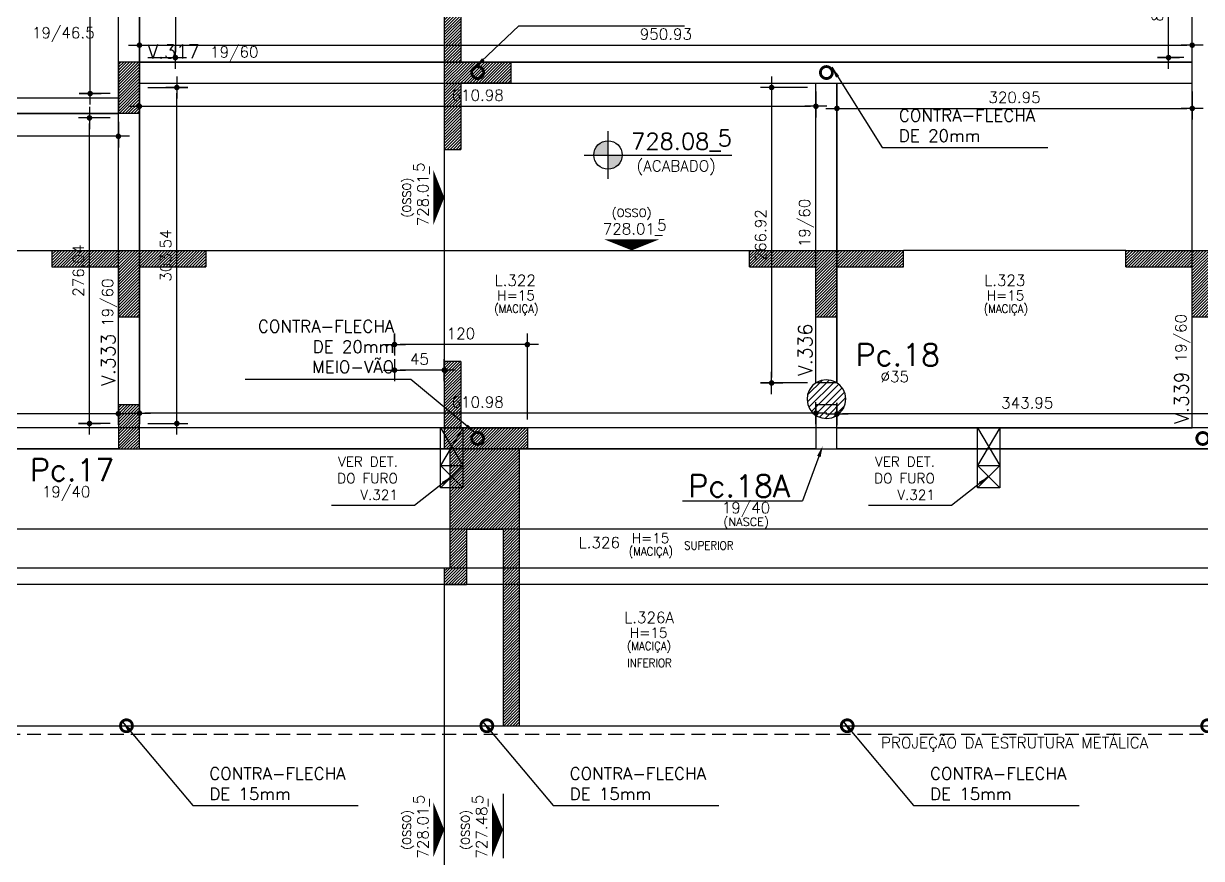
# Model space of a CAD drawing. Header units: inches. Extents: x 0 to 5940, y 0 to 4205.
# Drawn here: x 1864 to 2928, y 805 to 1559 of the extents above; entities that cross this region are included whole.
import ezdxf
from ezdxf.enums import TextEntityAlignment as Align

# ---------------------------------------------------------------- set-up
doc = ezdxf.new("R2010")
doc.units = ezdxf.units.IN
doc.header["$LTSCALE"] = 50
doc.header["$MEASUREMENT"] = 0
doc.linetypes.add('HIDDEN', pattern=[0.375, 0.25, -0.125])
doc.layers.get('0').update_dxf_attribs({"color": 1})
for name, color, linetype in [('___HIDRAULICA', 30, 'Continuous'), ('CONTRA-FLECHA', 152, 'Continuous'), ('CORTE-FORMA', 1, 'Continuous'), ('COTA', 6, 'Continuous'), ('ESTRUTURA METALICA', 80, 'HIDDEN'), ('FO-HACHURA_PILAR-CONT', 252, 'Continuous'), ('FO-HACHURA_PILAR-MORRE', 252, 'Continuous'), ('FO-TEXTO-LAJES', 152, 'Continuous'), ('FO-TEXTO-VIGAS', 3, 'Continuous'), ('NIVEL', 3, 'Continuous'), ('NIVEL-ARQUITETURA', 3, 'Continuous'), ('P-C', 1, 'Continuous'), ('P-M', 7, 'Continuous'), ('P-N', 5, 'Continuous'), ('SETAS', 8, 'Continuous'), ('TEXTO', 3, 'Continuous')]:
    doc.layers.add(name, color=color, linetype=linetype)
doc.layers.add('FO-Textos dos pilares', color=3, linetype='Continuous', lineweight=20)
doc.layers.add('FO-Vigas', color=2, linetype='Continuous', lineweight=30)
doc.styles.add('ROMANS', font='romans.shx')
doc.dimstyles.new('COTA_50', dxfattribs={"dimscale": 5, "dimtxt": 2, "dimasz": 1, "dimexe": 2, "dimexo": 1.5, "dimgap": 1, "dimtad": 1, "dimzin": 12, "dimdsep": 46, "dimtxsty": 'ROMANS', "dimblk1": 'COTA', "dimblk2": 'COTA', "dimsah": 1, "dimcen": -4, "dimdle": 1.5, "dimclrd": 6, "dimclre": 6, "dimclrt": 3, "dimadec": 0, "dimazin": 0, "dimtfac": 1, "dimtofl": 0, "dimtmove": 0, "dimatfit": 3, "dimldrblk": 'COTA', "dimfxl": 1, "dimtolj": 1, "dimtzin": 12, "dimarcsym": 0})
doc.dimstyles.new('NOTA', dxfattribs={"dimscale": 5, "dimtxt": 2, "dimasz": 2, "dimexe": 1.5, "dimexo": 2, "dimgap": 1, "dimtad": 1, "dimdec": 1, "dimzin": 12, "dimdsep": 46, "dimtxsty": 'ROMANS', "dimcen": 0.09, "dimclrd": 8, "dimclre": 8, "dimclrt": 3, "dimadec": 0, "dimazin": 0, "dimtfac": 1, "dimtdec": 1, "dimtofl": 0, "dimtmove": 0, "dimatfit": 3, "dimfxl": 1, "dimtolj": 1, "dimtzin": 12, "dimarcsym": 0})
pattern_1 = [(45, (-10708.8234, 9121.8574), (-1.32582521, 1.32582521), [])]

# ---------------------------------------------------------------- blocks, each defined once
blk = doc.blocks.new('COTA')
at = {"layer": 'COTA'}
for p, q in [((2, 0), (-2, 0)), ((0, -2), (0, 2))]:
    blk.add_line(p, q, dxfattribs=at)
at = {"layer": 'COTA', "const_width": 0.5}
blk.add_lwpolyline([(-0.25, 0, 1), (0.25, 0, 1)], format="xyb", close=True, dxfattribs=at)
blk = doc.blocks.new('*D402')
at = {"color": 6, "lineweight": -2, "transparency": 16777216}
for p, q in [((1605, 1470.2), (1605, 1447.1)), ((1950, 1470.2), (1950, 1447.1)), ((1945, 1457.1), (1610, 1457.1))]:
    blk.add_line(p, q, dxfattribs=at)
at = {"layer": 'Defpoints', "color": 0, "transparency": 16777216}
for p in [(1605, 1477.7), (1950, 1477.7), (1605, 1457.1)]:
    blk.add_point(p, dxfattribs=at)
at = {"color": 6, "lineweight": -2, "transparency": 16777216, "xscale": 5, "yscale": 5, "zscale": 5, "rotation": 180}
blk.add_blockref('COTA', (1605, 1457.1), dxfattribs=at)
at = {"color": 6, "lineweight": -2, "transparency": 16777216, "xscale": 5, "yscale": 5, "zscale": 5}
blk.add_blockref('COTA', (1950, 1457.1), dxfattribs=at)
at = {"color": 3, "transparency": 16777216, "insert": (1777.5, 1467.1), "char_height": 10, "attachment_point": 5, "style": 'ROMANS'}
blk.add_mtext('\\A1;344.97', dxfattribs=at)
blk = doc.blocks.new('*D403')
at = {"color": 6, "lineweight": -2, "transparency": 16777216}
for p, q in [((1969, 1497.7), (1969, 1474.2)), ((2580, 1497.7), (2580, 1474.2)), ((1974, 1484.2), (2575, 1484.2))]:
    blk.add_line(p, q, dxfattribs=at)
at = {"layer": 'Defpoints', "color": 0, "transparency": 16777216}
for p in [(1969, 1505.2), (2580, 1505.2), (2580, 1484.2)]:
    blk.add_point(p, dxfattribs=at)
at = {"color": 6, "lineweight": -2, "transparency": 16777216, "xscale": 5, "yscale": 5, "zscale": 5, "rotation": 180}
blk.add_blockref('COTA', (1969, 1484.2), dxfattribs=at)
at = {"color": 6, "lineweight": -2, "transparency": 16777216, "xscale": 5, "yscale": 5, "zscale": 5}
blk.add_blockref('COTA', (2580, 1484.2), dxfattribs=at)
at = {"color": 3, "transparency": 16777216, "insert": (2274.5, 1494.2), "char_height": 10, "attachment_point": 5, "style": 'ROMANS'}
blk.add_mtext('\\A1;610.98', dxfattribs=at)
blk = doc.blocks.new('*D404')
at = {"color": 6, "lineweight": -2, "transparency": 16777216}
for p, q in [((2599, 1497.7), (2599, 1472.3)), ((2919.9, 1497.7), (2919.9, 1472.3)), ((2604, 1482.3), (2914.9, 1482.3))]:
    blk.add_line(p, q, dxfattribs=at)
at = {"layer": 'Defpoints', "color": 0, "transparency": 16777216}
for p in [(2599, 1505.2), (2919.9, 1505.2), (2919.9, 1482.3)]:
    blk.add_point(p, dxfattribs=at)
at = {"color": 6, "lineweight": -2, "transparency": 16777216, "xscale": 5, "yscale": 5, "zscale": 5, "rotation": 180}
blk.add_blockref('COTA', (2599, 1482.3), dxfattribs=at)
at = {"color": 6, "lineweight": -2, "transparency": 16777216, "xscale": 5, "yscale": 5, "zscale": 5}
blk.add_blockref('COTA', (2919.9, 1482.3), dxfattribs=at)
at = {"color": 3, "transparency": 16777216, "insert": (2759.4, 1492.3), "char_height": 10, "attachment_point": 5, "style": 'ROMANS'}
blk.add_mtext('\\A1;320.95', dxfattribs=at)
blk = doc.blocks.new('*D405')
at = {"color": 6, "lineweight": -2, "transparency": 16777216}
for p, q in [((1969, 1531.7), (1969, 1549.4)), ((2919.9, 1531.7), (2919.9, 1549.4)), ((1974, 1539.4), (2914.9, 1539.4))]:
    blk.add_line(p, q, dxfattribs=at)
at = {"layer": 'Defpoints', "color": 0, "transparency": 16777216}
for p in [(2919.9, 1539.4), (1969, 1524.2), (2919.9, 1524.2)]:
    blk.add_point(p, dxfattribs=at)
at = {"color": 6, "lineweight": -2, "transparency": 16777216, "xscale": 5, "yscale": 5, "zscale": 5, "rotation": 180}
blk.add_blockref('COTA', (1969, 1539.4), dxfattribs=at)
at = {"color": 6, "lineweight": -2, "transparency": 16777216, "xscale": 5, "yscale": 5, "zscale": 5}
blk.add_blockref('COTA', (2919.9, 1539.4), dxfattribs=at)
at = {"color": 3, "transparency": 16777216, "insert": (2444.5, 1549.4), "char_height": 10, "attachment_point": 5, "style": 'ROMANS'}
blk.add_mtext('\\A1;950.93', dxfattribs=at)
blk = doc.blocks.new('*D414')
at = {"color": 6, "lineweight": -2, "transparency": 16777216}
for p, q in [((2599, 1201.2), (2599, 1216.3)), ((2942.9, 1207.8), (2942.9, 1216.3)), ((2937.9, 1206.3), (2604, 1206.3))]:
    blk.add_line(p, q, dxfattribs=at)
at = {"layer": 'Defpoints', "color": 0, "transparency": 16777216}
for p in [(2599, 1206.3), (2599, 1193.7), (2942.9, 1200.3)]:
    blk.add_point(p, dxfattribs=at)
at = {"color": 6, "lineweight": -2, "transparency": 16777216, "xscale": 5, "yscale": 5, "zscale": 5, "rotation": 180}
blk.add_blockref('COTA', (2599, 1206.3), dxfattribs=at)
at = {"color": 6, "lineweight": -2, "transparency": 16777216, "xscale": 5, "yscale": 5, "zscale": 5}
blk.add_blockref('COTA', (2942.9, 1206.3), dxfattribs=at)
at = {"color": 3, "transparency": 16777216, "insert": (2770.9, 1216.3), "char_height": 10, "attachment_point": 5, "style": 'ROMANS'}
blk.add_mtext('\\A1;343.95', dxfattribs=at)
blk = doc.blocks.new('*D415')
at = {"color": 6, "lineweight": -2, "transparency": 16777216}
for p, q in [((1969, 1201.2), (1969, 1217)), ((2580, 1201.2), (2580, 1217)), ((2575, 1207), (1974, 1207))]:
    blk.add_line(p, q, dxfattribs=at)
at = {"layer": 'Defpoints', "color": 0, "transparency": 16777216}
for p in [(1969, 1207), (1969, 1193.7), (2580, 1193.7)]:
    blk.add_point(p, dxfattribs=at)
at = {"color": 6, "lineweight": -2, "transparency": 16777216, "xscale": 5, "yscale": 5, "zscale": 5, "rotation": 180}
blk.add_blockref('COTA', (1969, 1207), dxfattribs=at)
at = {"color": 6, "lineweight": -2, "transparency": 16777216, "xscale": 5, "yscale": 5, "zscale": 5}
blk.add_blockref('COTA', (2580, 1207), dxfattribs=at)
at = {"color": 3, "transparency": 16777216, "insert": (2274.5, 1217), "char_height": 10, "attachment_point": 5, "style": 'ROMANS'}
blk.add_mtext('\\A1;610.98', dxfattribs=at)
blk = doc.blocks.new('*D416')
at = {"color": 6, "lineweight": -2, "transparency": 16777216}
for p, q in [((1605, 1201.2), (1605, 1216.5)), ((1950, 1201.2), (1950, 1216.5)), ((1945, 1206.5), (1610, 1206.5))]:
    blk.add_line(p, q, dxfattribs=at)
at = {"layer": 'Defpoints', "color": 0, "transparency": 16777216}
for p in [(1605, 1206.5), (1605, 1193.7), (1950, 1193.7)]:
    blk.add_point(p, dxfattribs=at)
at = {"color": 6, "lineweight": -2, "transparency": 16777216, "xscale": 5, "yscale": 5, "zscale": 5, "rotation": 180}
blk.add_blockref('COTA', (1605, 1206.5), dxfattribs=at)
at = {"color": 6, "lineweight": -2, "transparency": 16777216, "xscale": 5, "yscale": 5, "zscale": 5}
blk.add_blockref('COTA', (1950, 1206.5), dxfattribs=at)
at = {"color": 3, "transparency": 16777216, "insert": (1777.5, 1216.5), "char_height": 10, "attachment_point": 5, "style": 'ROMANS'}
blk.add_mtext('\\A1;344.97', dxfattribs=at)
blk = doc.blocks.new('*D431')
at = {"color": 6, "lineweight": -2, "transparency": 16777216}
for p, q in [((2199.4, 1261.2), (2199.4, 1279)), ((2319.4, 1201.2), (2319.4, 1279)), ((2314.4, 1269), (2204.4, 1269))]:
    blk.add_line(p, q, dxfattribs=at)
at = {"layer": 'Defpoints', "color": 0, "transparency": 16777216}
for p in [(2199.4, 1269), (2199.4, 1253.7), (2319.4, 1193.7)]:
    blk.add_point(p, dxfattribs=at)
at = {"color": 6, "lineweight": -2, "transparency": 16777216, "xscale": 5, "yscale": 5, "zscale": 5, "rotation": 180}
blk.add_blockref('COTA', (2199.4, 1269), dxfattribs=at)
at = {"color": 6, "lineweight": -2, "transparency": 16777216, "xscale": 5, "yscale": 5, "zscale": 5}
blk.add_blockref('COTA', (2319.4, 1269), dxfattribs=at)
at = {"color": 3, "transparency": 16777216, "insert": (2259.4, 1279), "char_height": 10, "attachment_point": 5, "style": 'ROMANS'}
blk.add_mtext('\\A1;120', dxfattribs=at)
blk = doc.blocks.new('*D432')
at = {"color": 6, "lineweight": -2, "transparency": 16777216}
for p, q in [((2199.4, 1251.5), (2199.4, 1235.9)), ((2239.4, 1245.9), (2204.4, 1245.9)), ((2244.4, 1246.2), (2244.4, 1235.9))]:
    blk.add_line(p, q, dxfattribs=at)
at = {"layer": 'Defpoints', "color": 0, "transparency": 16777216}
for p in [(2199.4, 1259), (2199.4, 1245.9), (2244.4, 1253.7)]:
    blk.add_point(p, dxfattribs=at)
at = {"color": 6, "lineweight": -2, "transparency": 16777216, "xscale": 5, "yscale": 5, "zscale": 5, "rotation": 180}
blk.add_blockref('COTA', (2199.4, 1245.9), dxfattribs=at)
at = {"color": 6, "lineweight": -2, "transparency": 16777216, "xscale": 5, "yscale": 5, "zscale": 5}
blk.add_blockref('COTA', (2244.4, 1245.9), dxfattribs=at)
at = {"color": 3, "transparency": 16777216, "insert": (2221.9, 1255.9), "char_height": 10, "attachment_point": 5, "style": 'ROMANS'}
blk.add_mtext('\\A1;45', dxfattribs=at)
blk = doc.blocks.new('*D439')
at = {"color": 6, "lineweight": -2, "transparency": 16777216}
for p, q in [((1942.5, 1785.2), (1914.5, 1785.2)), ((1924.5, 1500.7), (1924.5, 1780.2)), ((1942.5, 1495.7), (1914.5, 1495.7))]:
    blk.add_line(p, q, dxfattribs=at)
at = {"layer": 'Defpoints', "color": 0, "transparency": 16777216}
for p in [(1924.5, 1785.2), (1950, 1785.2), (1950, 1495.7)]:
    blk.add_point(p, dxfattribs=at)
at = {"color": 6, "lineweight": -2, "transparency": 16777216, "xscale": 5, "yscale": 5, "zscale": 5}
for p, rotation in [((1924.5, 1785.2), 90), ((1924.5, 1495.7), 270)]:
    blk.add_blockref('COTA', p, dxfattribs=dict(at, rotation=rotation))
at = {"color": 3, "transparency": 16777216, "insert": (1914.5, 1640.5), "char_height": 10, "attachment_point": 5, "rotation": 90, "style": 'ROMANS'}
blk.add_mtext('\\A1;289.5', dxfattribs=at)
blk = doc.blocks.new('*D440')
at = {"color": 6, "lineweight": -2, "transparency": 16777216}
for p, q in [((1942.5, 1473.7), (1913.9, 1473.7)), ((1923.9, 1202.7), (1923.9, 1468.7)), ((1942.5, 1197.7), (1913.9, 1197.7))]:
    blk.add_line(p, q, dxfattribs=at)
at = {"layer": 'Defpoints', "color": 0, "transparency": 16777216}
for p in [(1923.9, 1473.7), (1950, 1473.7), (1950, 1197.7)]:
    blk.add_point(p, dxfattribs=at)
at = {"color": 6, "lineweight": -2, "transparency": 16777216, "xscale": 5, "yscale": 5, "zscale": 5}
for p, rotation in [((1923.9, 1473.7), 90), ((1923.9, 1197.7), 270)]:
    blk.add_blockref('COTA', p, dxfattribs=dict(at, rotation=rotation))
at = {"color": 3, "transparency": 16777216, "insert": (1913.9, 1335.7), "char_height": 10, "attachment_point": 5, "rotation": 90, "style": 'ROMANS'}
blk.add_mtext('\\A1;276.04', dxfattribs=at)
blk = doc.blocks.new('*D441')
at = {"color": 6, "lineweight": -2, "transparency": 16777216}
for p, q in [((1976.5, 1501.2), (2012.8, 1501.2)), ((2002.8, 1202.7), (2002.8, 1496.2)), ((1976.5, 1197.7), (2012.8, 1197.7))]:
    blk.add_line(p, q, dxfattribs=at)
at = {"layer": 'Defpoints', "color": 0, "transparency": 16777216}
for p in [(1969, 1501.2), (2002.8, 1501.2), (1969, 1197.7)]:
    blk.add_point(p, dxfattribs=at)
at = {"color": 6, "lineweight": -2, "transparency": 16777216, "xscale": 5, "yscale": 5, "zscale": 5}
for p, rotation in [((2002.8, 1501.2), 90), ((2002.8, 1197.7), 270)]:
    blk.add_blockref('COTA', p, dxfattribs=dict(at, rotation=rotation))
at = {"color": 3, "transparency": 16777216, "insert": (1992.8, 1349.4), "char_height": 10, "attachment_point": 5, "rotation": 90, "style": 'ROMANS'}
blk.add_mtext('\\A1;303.54', dxfattribs=at)
blk = doc.blocks.new('*D442')
at = {"color": 6, "lineweight": -2, "transparency": 16777216}
for p, q in [((1976.5, 1661.7), (2011.5, 1661.7)), ((2001.5, 1656.7), (2001.5, 1533.2)), ((1976.5, 1528.2), (2011.5, 1528.2))]:
    blk.add_line(p, q, dxfattribs=at)
at = {"layer": 'Defpoints', "color": 0, "transparency": 16777216}
for p in [(1969, 1661.7), (1969, 1528.2), (2001.5, 1528.2)]:
    blk.add_point(p, dxfattribs=at)
at = {"color": 6, "lineweight": -2, "transparency": 16777216, "xscale": 5, "yscale": 5, "zscale": 5}
for p, rotation in [((2001.5, 1661.7), 90), ((2001.5, 1528.2), 270)]:
    blk.add_blockref('COTA', p, dxfattribs=dict(at, rotation=rotation))
at = {"color": 3, "transparency": 16777216, "insert": (1991.5, 1595), "char_height": 10, "attachment_point": 5, "rotation": 90, "style": 'ROMANS'}
blk.add_mtext('\\A1;133.5', dxfattribs=at)
blk = doc.blocks.new('*D449')
at = {"color": 6, "lineweight": -2, "transparency": 16777216}
for p, q in [((2572.5, 1501.2), (2530, 1501.2)), ((2540, 1496.2), (2540, 1239.3)), ((2572.5, 1234.3), (2530, 1234.3))]:
    blk.add_line(p, q, dxfattribs=at)
at = {"layer": 'Defpoints', "color": 0, "transparency": 16777216}
for p in [(2580, 1501.2), (2540, 1234.3), (2580, 1234.3)]:
    blk.add_point(p, dxfattribs=at)
at = {"color": 6, "lineweight": -2, "transparency": 16777216, "xscale": 5, "yscale": 5, "zscale": 5}
for p, rotation in [((2540, 1501.2), 90), ((2540, 1234.3), 270)]:
    blk.add_blockref('COTA', p, dxfattribs=dict(at, rotation=rotation))
at = {"color": 3, "transparency": 16777216, "insert": (2530, 1367.7), "char_height": 10, "attachment_point": 5, "rotation": 90, "style": 'ROMANS'}
blk.add_mtext('\\A1;266.92', dxfattribs=at)
blk = doc.blocks.new('*D453')
at = {"color": 6, "lineweight": -2, "transparency": 16777216}
for p, q in [((2912.4, 1610.2), (2888.5, 1610.2)), ((2898.5, 1533.2), (2898.5, 1605.2)), ((2912.4, 1528.2), (2888.5, 1528.2))]:
    blk.add_line(p, q, dxfattribs=at)
at = {"layer": 'Defpoints', "color": 0, "transparency": 16777216}
for p in [(2898.5, 1610.2), (2919.9, 1610.2), (2919.9, 1528.2)]:
    blk.add_point(p, dxfattribs=at)
at = {"color": 6, "lineweight": -2, "transparency": 16777216, "xscale": 5, "yscale": 5, "zscale": 5}
for p, rotation in [((2898.5, 1610.2), 90), ((2898.5, 1528.2), 270)]:
    blk.add_blockref('COTA', p, dxfattribs=dict(at, rotation=rotation))
at = {"color": 3, "transparency": 16777216, "insert": (2888.5, 1569.2), "char_height": 10, "attachment_point": 5, "rotation": 90, "style": 'ROMANS'}
blk.add_mtext('\\A1;82', dxfattribs=at)

msp = doc.modelspace()

# ---------------------------------------------------------------- hatches: boundary and pattern name
at = {"layer": 'CORTE-FORMA'}
h = msp.add_hatch(dxfattribs=at)
h.set_pattern_fill('ANSI31', color=70, scale=15)
h.set_pattern_definition(pattern_1)
h.paths.add_polyline_path([(2304.4, 1505.207), (2259.4, 1505.207), (2259.4, 1445.207), (2244.4, 1445.207), (2244.4, 1584.207), (2259.4, 1584.207), (2259.4, 1524.207), (2304.4, 1524.207)])
h = msp.add_hatch(dxfattribs=at)
h.set_pattern_fill('ANSI31', color=70, scale=15)
h.set_pattern_definition([(45, (-4121.7386, 9121.8574), (-1.3258252, 1.3258252), [])])
h.paths.add_polyline_path([(1968.991, 1339.082), (1968.991, 1294.082), (1949.991, 1294.082), (1949.991, 1339.082), (1889.991, 1339.082), (1889.991, 1354.082), (2028.991, 1354.082), (2028.991, 1339.082)])
h = msp.add_hatch(dxfattribs=at)
h.set_pattern_fill('ANSI31', color=70, scale=15)
h.set_pattern_definition(pattern_1)
h.paths.add_polyline_path([(2598.974, 1339.082), (2658.974, 1339.082), (2658.974, 1354.082), (2519.974, 1354.082), (2519.974, 1339.082), (2579.974, 1339.082), (2579.974, 1294.082), (2598.974, 1294.082)])
h = msp.add_hatch(dxfattribs=at)
h.set_pattern_fill('ANSI31', color=70, scale=15)
h.set_pattern_definition(pattern_1)
h.paths.add_polyline_path([(2938.924, 1294.082), (2938.924, 1339.082), (2998.924, 1339.082), (2998.924, 1354.082), (2859.924, 1354.082), (2859.924, 1339.082), (2919.924, 1339.082), (2919.924, 1294.082)])
h = msp.add_hatch(dxfattribs=at)
h.set_pattern_fill('ANSI31', color=70, scale=15)
h.paths.add_polyline_path([(2244.4, 1052.17), (2264.4, 1052.17), (2264.4, 1102.17), (2297.4, 1102.17), (2297.4, 924.672), (2312.4, 924.672), (2312.4, 1174.67), (2319.4, 1174.67), (2319.4, 1193.67), (2259.4, 1193.67), (2259.4, 1253.67), (2244.4, 1253.67), (2244.4, 1174.67), (2249.4, 1174.67), (2249.4, 1072.17), (2249.4, 1067.17), (2244.4, 1067.17)])
at = {"layer": 'FO-HACHURA_PILAR-CONT'}
h = msp.add_hatch(dxfattribs=at)
h.set_pattern_fill('ANSI31', color=256, scale=15)
h.set_pattern_definition(pattern_1)
h.paths.add_polyline_path([(1949.991, 1524.207), (1949.991, 1477.707), (1968.991, 1477.707), (1968.991, 1524.207)])
h = msp.add_hatch(dxfattribs=at)
h.set_pattern_fill('ANSI31', color=256, scale=15)
h.set_pattern_definition(pattern_1)
h.paths.add_polyline_path([(1968.991, 1214.67), (1959.491, 1214.67), (1949.991, 1214.67), (1949.991, 1194.67), (1949.991, 1174.67), (1959.491, 1174.67), (1968.991, 1174.67), (1968.991, 1194.67)])
at = {"layer": 'FO-HACHURA_PILAR-MORRE'}
h = msp.add_hatch(dxfattribs=at)
h.set_pattern_fill('ANSI31', color=256, scale=35)
h.set_pattern_definition([(45, (-10928.0438, 9136.8574), (-3.0935922, 3.0935922), [])])
h.paths.add_polyline_path([(2572.009, 1219.463), (2572.669, 1214.942), (2574.476, 1210.746), (2577.307, 1207.161), (2580.97, 1204.431), (2585.215, 1202.742), (2589.752, 1202.209), (2594.273, 1202.868), (2598.468, 1204.675), (2602.054, 1207.507), (2604.784, 1211.169), (2606.473, 1215.414), (2607.006, 1219.951), (2606.346, 1224.472), (2604.539, 1228.668), (2601.708, 1232.253), (2598.045, 1234.983), (2593.801, 1236.672), (2589.263, 1237.205), (2584.743, 1236.546), (2580.547, 1234.739), (2576.962, 1231.907), (2574.232, 1228.244), (2572.542, 1224)])
at = {"layer": 'NIVEL-ARQUITETURA'}
h = msp.add_hatch(color=1, dxfattribs=at)
h.paths.add_polyline_path([(2404.078, 1435.31), (2405.054, 1440.218), (2392.229, 1440.218), (2392.229, 1431.289), (2397.549, 1428.644), (2401.298, 1431.149)])
h.paths.add_polyline_path([(2392.229, 1431.289), (2392.229, 1427.393), (2397.137, 1428.369), (2397.549, 1428.644)])
h.paths.add_polyline_path([(2392.229, 1453.043), (2387.321, 1452.067), (2383.161, 1449.287), (2380.38, 1445.126), (2379.404, 1440.218), (2392.229, 1440.218)])

# ---------------------------------------------------------------- linework, layer by layer
for points in [[(1949.991, 1785.207), (1968.991, 1785.207), (1968.991, 1214.67), (1949.991, 1214.67)], [(2919.924, 1610.207), (2938.924, 1610.207), (2938.924, 1193.67), (2919.924, 1193.67)], [(1968.991, 1505.207), (2919.924, 1505.207), (2919.924, 1524.207), (1968.991, 1524.207)], [(2598.974, 1234.29), (2579.974, 1234.29), (2579.974, 1505.207), (2598.974, 1505.207)], [(1605.024, 1477.707), (1949.991, 1477.707), (1949.991, 1491.707), (1605.024, 1491.707)], [(1605.024, 1174.67), (3885.491, 1174.67), (3885.491, 1193.67), (1605.024, 1193.67)]]:
    msp.add_lwpolyline(points, close=True)
at = {"layer": '___HIDRAULICA'}
for p, q in [((2241.024, 1193.67), (2261.024, 1193.67)), ((2241.024, 1159.707), (2241.024, 1193.67)), ((2261.024, 1193.67), (2261.024, 1159.707)), ((2726.024, 1193.67), (2746.024, 1193.67)), ((2726.024, 1159.707), (2726.024, 1193.67)), ((2746.024, 1193.67), (2746.024, 1159.707)), ((2241.024, 1139.707), (2241.024, 1159.707)), ((2241.024, 1159.707), (2261.024, 1159.707)), ((2261.024, 1159.707), (2261.024, 1139.707)), ((2726.024, 1139.707), (2726.024, 1159.707)), ((2726.024, 1159.707), (2746.024, 1159.707)), ((2746.024, 1159.707), (2746.024, 1139.707)), ((2261.024, 1139.707), (2241.024, 1139.707)), ((2746.024, 1139.707), (2726.024, 1139.707))]:
    msp.add_line(p, q, dxfattribs=at)
at = {"layer": '___HIDRAULICA', "color": 252}
for p, q in [((2241.024, 1193.67), (2261.024, 1159.707)), ((2261.024, 1193.67), (2241.024, 1159.707)), ((2726.024, 1193.67), (2746.024, 1159.707)), ((2746.024, 1193.67), (2726.024, 1159.707)), ((2241.024, 1159.707), (2261.024, 1139.707)), ((2261.024, 1159.707), (2241.024, 1139.707)), ((2726.024, 1159.707), (2746.024, 1139.707)), ((2746.024, 1159.707), (2726.024, 1139.707))]:
    msp.add_line(p, q, dxfattribs=at)
at = {"layer": 'CONTRA-FLECHA', "linetype": 'Continuous', "const_width": 2.56}
for points in [[(2270.664, 1510.889, 1), (2278.301, 1518.525, 1)], [(2585.656, 1510.889, 1), (2593.293, 1518.525, 1)], [(2270.664, 1180.352, 1), (2278.301, 1187.988, 1)], [(2925.606, 1180.352, 1), (2933.243, 1187.988, 1)]]:
    msp.add_lwpolyline(points, format="xyb", close=True, dxfattribs=at)
at = {"layer": 'CONTRA-FLECHA', "color": 90, "linetype": 'Continuous', "const_width": 2.56}
for points in [[(1953.477, 920.854, 1), (1961.114, 928.491, 1)], [(2278.983, 920.854, 1), (2286.62, 928.491, 1)], [(2604.489, 920.854, 1), (2612.126, 928.491, 1)], [(2929.996, 920.854, 1), (2937.632, 928.491, 1)]]:
    msp.add_lwpolyline(points, format="xyb", close=True, dxfattribs=at)
at = {"layer": 'CORTE-FORMA'}
for p, q in [((2244.4, 1584.207), (2244.4, 1445.207)), ((2259.4, 1584.207), (2259.4, 1524.207)), ((2304.4, 1524.207), (2259.4, 1524.207)), ((2304.4, 1524.207), (2304.4, 1505.207)), ((2259.4, 1505.207), (2259.4, 1445.207)), ((2304.4, 1505.207), (2259.4, 1505.207)), ((1889.991, 1354.082), (2028.991, 1354.082)), ((2519.974, 1354.082), (2658.974, 1354.082)), ((2859.924, 1354.082), (2998.924, 1354.082)), ((1889.991, 1339.082), (1949.991, 1339.082)), ((1949.991, 1339.082), (1949.991, 1294.082)), ((1968.991, 1339.082), (2028.991, 1339.082)), ((1968.991, 1339.082), (1968.991, 1294.082)), ((2519.974, 1339.082), (2579.974, 1339.082)), ((2579.974, 1294.082), (2579.974, 1339.082)), ((2598.974, 1339.082), (2658.974, 1339.082)), ((2598.974, 1294.082), (2598.974, 1339.082)), ((2859.924, 1339.082), (2919.924, 1339.082)), ((2919.924, 1294.082), (2919.924, 1339.082)), ((1949.991, 1294.082), (1968.991, 1294.082)), ((2579.974, 1294.082), (2598.974, 1294.082)), ((2919.924, 1294.082), (2938.924, 1294.082)), ((2244.4, 1253.67), (2244.4, 1174.67)), ((2259.4, 1253.67), (2259.4, 1193.67)), ((2259.4, 1193.67), (2319.4, 1193.67)), ((2319.4, 1193.67), (2319.4, 1174.67)), ((2244.4, 1174.67), (2249.4, 1174.67)), ((2249.4, 1174.67), (2249.4, 1067.17)), ((2312.4, 924.672), (2312.4, 1174.67)), ((2312.4, 1174.67), (2319.4, 1174.67)), ((2264.4, 1102.17), (2297.4, 1102.17)), ((2264.4, 1102.17), (2264.4, 1052.17)), ((2297.4, 1102.17), (2297.4, 924.672)), ((2244.4, 1067.17), (2244.4, 1052.17)), ((2249.4, 1067.17), (2244.4, 1067.17)), ((2244.4, 1052.17), (2264.4, 1052.17)), ((2297.4, 924.672), (2312.4, 924.672))]:
    msp.add_line(p, q, dxfattribs=at)
at = {"layer": 'CORTE-FORMA', "color": 70}
for p, q in [((2244.4, 1445.207), (2259.4, 1445.207)), ((1889.991, 1354.082), (1889.991, 1339.082)), ((2028.991, 1354.082), (2028.991, 1339.082)), ((2519.974, 1339.082), (2519.974, 1354.082)), ((2658.974, 1339.082), (2658.974, 1354.082)), ((2859.924, 1339.082), (2859.924, 1354.082)), ((2259.4, 1253.67), (2244.4, 1253.67))]:
    msp.add_line(p, q, dxfattribs=at)
at = {"layer": 'CORTE-FORMA', "color": 8}
for p, q in [((2244.4, 1445.207), (2244.4, 1253.67)), ((1831.539, 1354.082), (1889.991, 1354.082)), ((2028.991, 1354.082), (2519.974, 1354.082)), ((2859.924, 1354.082), (2658.974, 1354.082)), ((2244.4, 1052.17), (2244.4, 700.832))]:
    msp.add_line(p, q, dxfattribs=at)
at = {"layer": 'COTA', "color": 8}
for p in [(2582.685, 1167.948), (2459.408, 1127.87)]:
    msp.add_line(p, (2567.936, 1127.87), dxfattribs=at)
at = {"layer": 'COTA'}
msp.add_line((2297.4, 863.215), (2297.4, 804.967), dxfattribs=at)
at = {"layer": 'COTA', "color": 8}
msp.add_solid([(2584.249, 1167.372), (2586.139, 1177.332), (2581.121, 1168.523)], dxfattribs=at)
at = {"layer": 'ESTRUTURA METALICA', "linetype": 'HIDDEN'}
msp.add_line((1605.024, 917.172), (3289.454, 917.172), dxfattribs=at)
msp.add_line((1605.024, 917.172), (3289.454, 917.172), dxfattribs=at)
at = {"layer": 'FO-Vigas'}
for p, q in [((1949.991, 1524.207), (1949.991, 1785.207)), ((1968.991, 1524.207), (1968.991, 1665.707)), ((2919.924, 1524.207), (2919.924, 1610.207)), ((1968.991, 1524.207), (2919.924, 1524.207)), ((1968.991, 1505.207), (2579.974, 1505.207)), ((2579.974, 1234.287), (2579.974, 1505.207)), ((2598.974, 1234.29), (2598.974, 1505.207)), ((2598.974, 1505.207), (2919.924, 1505.207)), ((2919.924, 1193.67), (2919.924, 1505.207)), ((1949.991, 1491.707), (1605.024, 1491.707)), ((1949.991, 1477.707), (1605.024, 1477.707)), ((1949.991, 1214.67), (1949.991, 1477.707)), ((1968.991, 1214.67), (1968.991, 1477.707)), ((1949.991, 1193.67), (1605.024, 1193.67)), ((2579.974, 1193.67), (1968.991, 1193.67)), ((2598.974, 1193.67), (2919.924, 1193.67)), ((1949.991, 1174.67), (1605.024, 1174.67)), ((2579.974, 1174.67), (1968.991, 1174.67)), ((3289.99, 1174.67), (2598.974, 1174.67)), ((3706.024, 1102.17), (1585.024, 1102.17)), ((3706.024, 1067.17), (1585.024, 1067.17)), ((3725.024, 1052.17), (1566.024, 1052.17)), ((1607.024, 924.672), (3328.991, 924.672))]:
    msp.add_line(p, q, dxfattribs=at)
at = {"layer": 'NIVEL', "color": 1}
for points in [[(2244.4, 1401.859, 0, 50, 0), (2234.4, 1401.859, 50, 50, 0)], [(2413.611, 1354.082, 0, 50, 0), (2413.611, 1364.082, 50, 50, 0)], [(2244.4, 830.756, 0, 50, 0), (2234.4, 830.756, 50, 50, 0)], [(2297.4, 830.756, 0, 50, 0), (2287.4, 830.756, 50, 50, 0)], [(2537.082, 776.802, 0, 50, 0), (2537.082, 786.802, 50, 50, 0)]]:
    msp.add_lwpolyline(points, format="xyseb", dxfattribs=at)
at = {"layer": 'NIVEL-ARQUITETURA', "color": 1}
for p, q in [((2392.229, 1461.76), (2392.229, 1418.675)), ((2370.687, 1440.218), (2504.102, 1440.218))]:
    msp.add_line(p, q, dxfattribs=at)
msp.add_circle((2392.229, 1440.218), 12.825, dxfattribs=at)
at = {"layer": 'P-C'}
for p, q in [((1968.991, 1524.207), (1949.991, 1524.207)), ((1949.991, 1524.207), (1949.991, 1477.707)), ((1968.991, 1477.707), (1968.991, 1524.207)), ((1968.991, 1477.707), (1949.991, 1477.707))]:
    msp.add_line(p, q, dxfattribs=at)
msp.add_lwpolyline([(1968.991, 1214.67), (1959.491, 1214.67), (1949.991, 1214.67), (1949.991, 1194.67), (1949.991, 1174.67), (1959.491, 1174.67), (1968.991, 1174.67), (1968.991, 1194.67), (1968.991, 1214.67)], close=True, dxfattribs=at)
at = {"layer": 'P-M'}
msp.add_lwpolyline([(2589.752, 1202.209), (2594.273, 1202.868), (2598.468, 1204.675), (2602.054, 1207.507), (2604.784, 1211.169), (2606.473, 1215.414), (2607.006, 1219.951), (2606.346, 1224.472), (2604.539, 1228.668), (2601.708, 1232.253), (2598.045, 1234.983), (2593.801, 1236.672), (2589.263, 1237.205), (2584.743, 1236.546), (2580.547, 1234.739), (2576.962, 1231.907), (2574.232, 1228.244), (2572.542, 1224), (2572.009, 1219.463), (2572.669, 1214.942), (2574.476, 1210.746), (2577.307, 1207.161), (2580.97, 1204.431), (2585.215, 1202.742), (2589.752, 1202.209)], close=True, dxfattribs=at)
at = {"layer": 'P-N'}
msp.add_lwpolyline([(2598.974, 1214.67), (2589.474, 1214.67), (2579.974, 1214.67), (2579.974, 1194.67), (2579.974, 1174.67), (2589.474, 1174.67), (2598.974, 1174.67), (2598.974, 1194.67), (2598.974, 1214.67)], close=True, dxfattribs=at)

# ---------------------------------------------------------------- texts
at = {"color": 3, "char_height": 9, "attachment_point": 6, "style": 'ROMANS'}
for insert in [(2202.448, 1148.22), (2687.448, 1148.22)]:
    msp.add_mtext('{\\C4;VER DET. \\PDO FURO\\PV.321}', dxfattribs=dict(at, insert=insert))
at = {"layer": 'CONTRA-FLECHA', "char_height": 11, "style": 'ROMANS'}
for s, insert, attachment_point in [('{\\Fromans.shx;CONTRA-FLECHA\\PDE 20mm}', (2654.977, 1466.785), 4), ('{\\Fromans.shx;CONTRA-FLECHA\\PDE 20mm\\PMEIO-VÃO}', (2199.096, 1267.176), 6)]:
    msp.add_mtext(s, dxfattribs=dict(at, insert=insert, attachment_point=attachment_point))
at = {"layer": 'CONTRA-FLECHA', "color": 90, "char_height": 11, "attachment_point": 4, "style": 'ROMANS'}
for insert in [(2032.108, 872.344), (2357.614, 872.344), (2683.121, 872.344)]:
    msp.add_mtext('{\\Fromans.shx;CONTRA-FLECHA\\PDE 15mm}', dxfattribs=dict(at, insert=insert))
at = {"layer": 'FO-TEXTO-LAJES', "style": 'ROMANS'}
for s, p in [('L.322', (2289.781, 1321.951)), ('L.323', (2731.925, 1321.951)), ('L.326', (2365.717, 1085.115)), ('L.326A', (2406.867, 1017.439))]:
    msp.add_text(s, height=10, dxfattribs=at).set_placement(p)
at = {"layer": 'FO-TEXTO-LAJES', "color": 3, "style": 'ROMANS'}
for p in [(2292.208, 1308.87), (2734.352, 1308.87), (2413.709, 1089.688), (2411.994, 1004.229)]:
    msp.add_text('H=15', height=9, dxfattribs=at).set_placement(p)
at = {"layer": 'FO-TEXTO-LAJES', "color": 4, "style": 'ROMANS', "width": 0.9}
for s, p in [('(MACIÇA)', (2289.463, 1297.652)), ('(MACIÇA)', (2731.607, 1297.652)), ('(MACIÇA)', (2410.964, 1078.471)), ('SUPERIOR', (2461.005, 1083.724)), ('(MACIÇA)', (2409.248, 993.011)), ('INFERIOR', (2409.585, 977.657))]:
    msp.add_text(s, height=7.5, dxfattribs=at).set_placement(p)
at = {"layer": 'FO-TEXTO-VIGAS', "color": 1, "style": 'ROMANS'}
msp.add_text('V.317', height=12.5, dxfattribs=at).set_placement((1976.247, 1527.452))
at = {"layer": 'FO-TEXTO-VIGAS', "style": 'ROMANS'}
msp.add_text('19/60', height=10, dxfattribs=at).set_placement((2032.855, 1528.272))
for p in [(2574.744, 1357.002), (1945.305, 1285.026), (2914.694, 1252.91)]:
    msp.add_text('19/60', height=10, rotation=90, dxfattribs=at).set_placement(p)
at = {"layer": 'FO-TEXTO-VIGAS', "color": 1, "style": 'ROMANS'}
for s, p in [('V.333', (1947.137, 1231.789)), ('V.336', (2576.576, 1240.673)), ('V.339', (2916.526, 1197.524))]:
    msp.add_text(s, height=12.5, rotation=90, dxfattribs=at).set_placement(p)
at = {"layer": 'FO-Textos dos pilares', "color": 3, "style": 'ROMANS'}
for s, p in [('19/46.5', (1871.957, 1545.653)), ('%%C35', (2638.408, 1235.039)), ('19/40', (1880.936, 1131.057)), ('19/40', (2495.014, 1116.605))]:
    msp.add_text(s, height=10, dxfattribs=at).set_placement(p)
at = {"layer": 'FO-Textos dos pilares', "color": 1, "style": 'ROMANS'}
for s, p in [('Pc.18', (2615.849, 1249.731)), ('Pc.17', (1870.122, 1145.749)), ('Pc.18A', (2464.943, 1131.297))]:
    msp.add_text(s, height=20, dxfattribs=at).set_placement(p)
at = {"layer": 'FO-Textos dos pilares', "color": 4, "style": 'ROMANS'}
msp.add_text('(NASCE)', height=7.5, dxfattribs=at).set_placement((2496.465, 1105.133))
at = {"layer": 'NIVEL', "color": 3, "style": 'ROMANS'}
for s, p in [('5', (2226.507, 1429.153)), ('728.01_', (2230.047, 1402.747)), ('5', (2226.507, 858.05)), ('728.01_', (2230.047, 831.644)), ('5', (2279.507, 858.05)), ('727.48_', (2283.047, 831.644))]:
    msp.add_text(s, height=10, rotation=90, dxfattribs=at).set_placement(p, align=Align.CENTER)
at = {"layer": 'NIVEL', "color": 4, "style": 'ROMANS'}
for p in [(2214.243, 1401.755), (2214.243, 830.652), (2267.243, 830.652)]:
    msp.add_text('(OSSO)', height=7.5, rotation=90, dxfattribs=at).set_placement(p, align=Align.CENTER)
msp.add_text('(OSSO)', height=7.5, dxfattribs=at).set_placement((2413.506, 1384.239), align=Align.CENTER)
at = {"layer": 'NIVEL', "color": 3, "style": 'ROMANS'}
for s, p in [('728.01_', (2414.498, 1368.435)), ('5', (2440.905, 1371.976))]:
    msp.add_text(s, height=10, dxfattribs=at).set_placement(p, align=Align.CENTER)
at = {"layer": 'NIVEL-ARQUITETURA', "color": 1, "style": 'ROMANS'}
for s, p in [('728.08_', (2413.084, 1445.077)), ('5', (2491.339, 1448.097))]:
    msp.add_text(s, height=15, dxfattribs=at).set_placement(p)
at = {"layer": 'NIVEL-ARQUITETURA', "color": 3, "style": 'ROMANS'}
msp.add_text('(ACABADO)', height=10, dxfattribs=at).set_placement((2453.843, 1425.34), align=Align.CENTER)
at = {"layer": 'TEXTO', "color": 3, "style": 'ROMANS'}
msp.add_text('PROJEÇÃO DA ESTRUTURA METÁLICA', height=10, dxfattribs=at).set_placement((2638.847, 904.363))

# ---------------------------------------------------------------- dimensions: what is measured, and where the dimension line sits
for base, p1, p2, picture, middle in [((1924.505, 1785.207), (1949.991, 1495.707), (1949.991, 1785.207), '*D439', (1914.505, 1640.457)), ((2001.451, 1528.207), (1968.991, 1661.707), (1968.991, 1528.207), '*D442', (1991.451, 1594.957)), ((2898.496, 1610.207), (2919.924, 1528.207), (2919.924, 1610.207), '*D453', (2888.496, 1569.207)), ((2002.821, 1501.207), (1968.991, 1197.67), (1968.991, 1501.207), '*D441', (1992.821, 1349.438)), ((2540.042, 1234.287), (2579.974, 1501.207), (2579.974, 1234.287), '*D449', (2530.042, 1367.747)), ((1923.868, 1473.707), (1949.991, 1197.67), (1949.991, 1473.707), '*D440', (1913.868, 1335.688))]:
    dim = msp.add_linear_dim(base=base, p1=p1, p2=p2, angle=90, dimstyle='COTA_50')
    dim.commit()
    dim.dimension.update_dxf_attribs({"geometry": picture, "text_midpoint": middle})
for base, p1, p2, picture, middle in [((2919.924, 1539.358), (1968.991, 1524.207), (2919.924, 1524.207), '*D405', (2444.458, 1549.358)), ((2579.974, 1484.189), (1968.991, 1505.207), (2579.974, 1505.207), '*D403', (2274.483, 1494.189)), ((2919.924, 1482.289), (2598.974, 1505.207), (2919.924, 1505.207), '*D404', (2759.449, 1492.289)), ((1605.024, 1457.143), (1949.991, 1477.707), (1605.024, 1477.707), '*D402', (1777.508, 1467.143)), ((2199.4, 1269.028), (2319.4, 1193.67), (2199.4, 1253.67), '*D431', (2259.4, 1279.028)), ((2199.4, 1245.871), (2244.4, 1253.67), (2199.4, 1259.028), '*D432', (2221.9, 1255.871)), ((1968.991, 1207.032), (2579.974, 1193.67), (1968.991, 1193.67), '*D415', (2274.483, 1217.032)), ((1605.024, 1206.504), (1949.991, 1193.67), (1605.024, 1193.67), '*D416', (1777.508, 1216.504)), ((2598.974, 1206.298), (2942.924, 1200.273), (2598.974, 1193.67), '*D414', (2770.949, 1216.298))]:
    dim = msp.add_linear_dim(base=base, p1=p1, p2=p2, dimstyle='COTA_50')
    dim.commit()
    dim.dimension.update_dxf_attribs({"geometry": picture, "text_midpoint": middle})

# ---------------------------------------------------------------- leaders
at = {"layer": 'CONTRA-FLECHA', "color": 8, "annotation_type": 0, "has_hookline": 1, "text_width": 134.619}
for points, hookline_direction in [([(2272.34, 1519.664), (2311.567, 1556.802), (2321.567, 1556.802)], 0), ([(2594.247, 1519.48), (2639.977, 1447.118), (2649.977, 1447.118)], 0), ([(2272.34, 1189.127), (2214.096, 1237.295), (2204.096, 1237.295)], 1), ([(1953.477, 928.491), (2017.108, 852.677), (2027.108, 852.677)], 0), ([(2278.983, 928.491), (2342.614, 852.677), (2352.614, 852.677)], 0), ([(2604.489, 928.491), (2668.121, 852.677), (2678.121, 852.677)], 0)]:
    msp.add_leader(points, dimstyle='NOTA', dxfattribs=dict(at, hookline_direction=hookline_direction))
at = {"layer": 'SETAS', "annotation_type": 0, "has_hookline": 1, "hookline_direction": 1, "text_width": 60}
for points in [[(2251.024, 1149.707), (2217.448, 1123.72), (2207.448, 1123.72)], [(2736.024, 1149.707), (2702.448, 1123.72), (2692.448, 1123.72)]]:
    msp.add_leader(points, dimstyle='NOTA', dxfattribs=at)

doc.saveas('drawing.dxf')
